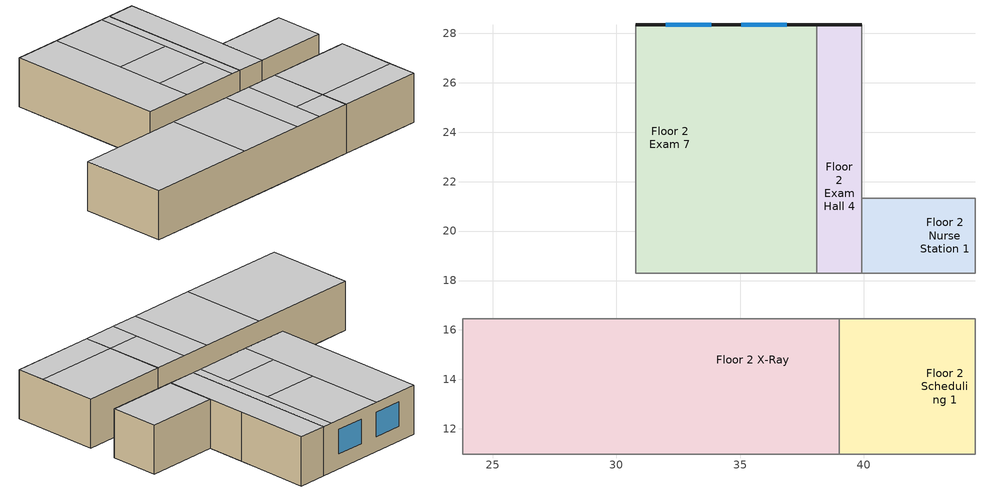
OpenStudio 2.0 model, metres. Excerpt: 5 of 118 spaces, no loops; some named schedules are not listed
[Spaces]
Floor 2 Exam 7
 floor to Floor 1 IT Room: 37.8,28.35 37.8,25.91 33.53,25.91 33.53,28.35 z3.05
 floor to Floor 1 IT Hall: 38.1,25.91 38.1,24.38 33.53,24.38 33.53,25.91 z3.05
 floor to Floor 1 Soil Hold: 38.1,28.35 38.1,25.91 37.8,25.91 37.8,28.35 z3.05
 floor to Floor 1 Lounge: 33.53,28.35 33.53,19.2 30.78,19.2 30.78,28.35 z3.05
 floor to Floor 1 Operating Room 3: 38.1,24.38 38.1,19.2 33.53,19.2 33.53,24.38 z3.05
 floor to Floor 1 Locker Room Hall: 38.1,19.2 38.1,18.29 30.78,18.29 30.78,19.2 z3.05
 wall outside: 38.1,28.35 30.78,28.35 z3.05:6.1
 wall to Floor 2 Exam Hall 5: 30.78,28.35 30.78,18.29 z3.05:6.1
 wall to Floor 2 Exam Hall 4: 38.1,18.29 38.1,28.35 z3.05:6.1
 wall to Floor 2 Work Hall: 30.78,18.29 38.1,18.29 z3.05:6.1
 window: 33.83,28.35 32,28.35 / 36.88,28.35 35.05,28.35 z3.96:5.49
 ceiling to Floor 3 Storage 2: 37.49,18.29 37.49,20.42 33.83,20.42 33.83,18.29 z6.1
 ceiling to Floor 3 Lounge: 38.1,18.29 38.1,28.35 37.49,28.35 37.49,18.29 z6.1
 ceiling to Floor 3 Lounge Toilet: 37.49,23.47 37.49,28.35 33.83,28.35 33.83,23.47 z6.1
 ceiling to Floor 3 Locker: 37.49,20.42 37.49,23.47 33.83,23.47 33.83,20.42 z6.1
 ceiling to Floor 3 Office: 33.83,18.29 33.83,28.35 30.78,28.35 30.78,18.29 z6.1
Floor 2 Nurse Station 1
 floor to Floor 1 Locker Room Hall: 42.06,19.2 42.06,18.29 39.93,18.29 39.93,19.2 z3.05
 floor to Floor 1 Operating Room 3: 42.06,21.34 42.06,19.2 39.93,19.2 39.93,21.34 z3.05
 floor to Floor 1 Sterile Hall: 44.5,21.34 44.5,18.29 42.06,18.29 42.06,21.34 z3.05
 wall to Floor 2 Exam Hall 4: 39.93,21.34 39.93,18.29 z3.05:6.1
 wall to Floor 2 Work Hall: 39.93,18.29 44.5,18.29 z3.05:6.1
 wall to Floor 2 Storage 2: 44.5,21.34 39.93,21.34 z3.05:6.1
 wall to Floor 2 Office Hall: 44.5,18.29 44.5,21.34 z3.05:6.1
 ceiling to Floor 3 Lounge: 44.5,18.29 44.5,21.34 39.93,21.34 39.93,18.29 z6.1
Floor 2 X-Ray
 floor to Floor 1 Soil: 37.49,13.11 37.49,10.97 34.75,10.97 34.75,13.11 z3.05
 floor to Floor 1 Sterile Storage: 39.01,16.46 39.01,13.11 32,13.11 32,16.46 z3.05
 floor to Floor 1 Nourishment: 29.26,16.46 29.26,10.97 27.13,10.97 27.13,16.46 z3.05
 floor to Floor 1 Clean: 32,13.11 32,10.97 29.26,10.97 29.26,13.11 z3.05
 floor to Floor 1 Humid: 32,14.94 32,13.11 29.26,13.11 29.26,14.94 z3.05
 floor to Floor 1 Dictation: 34.75,13.11 34.75,10.97 32,10.97 32,13.11 z3.05
 floor to Floor 1 Pre-Op Room 2: 27.13,16.46 27.13,10.97 23.77,10.97 23.77,16.46 z3.05
 floor to Floor 1 Clean Work: 39.01,13.11 39.01,10.97 37.49,10.97 37.49,13.11 z3.05
 floor to Floor 1 Nurse Janitor: 32,16.46 32,14.94 29.26,14.94 29.26,16.46 z3.05
 wall to Floor 2 Scheduling 1: 39.01,10.97 39.01,16.46 z3.05:6.1
 wall to Floor 2 Reception Hall: 23.77,10.97 39.01,10.97 z3.05:6.1
 wall to Floor 2 Work Hall: 39.01,16.46 23.77,16.46 z3.05:6.1
 wall to Floor 2 Scheduling 2: 23.77,16.46 23.77,10.97 z3.05:6.1
 ceiling to Floor 3 Humid: 36.88,10.97 36.88,16.46 35.05,16.46 35.05,10.97 z6.1
 ceiling to Floor 3 Treatment: 35.05,10.97 35.05,16.46 30.78,16.46 30.78,10.97 z6.1
 ceiling to Floor 3 Undeveloped 1: 30.78,10.97 30.78,16.46 23.77,16.46 23.77,10.97 z6.1
 ceiling to Floor 3 Physical Therapy Toilet: 39.01,12.8 39.01,16.46 36.88,16.46 36.88,12.8 z6.1
 ceiling to Floor 3 Dressing Room: 39.01,10.97 39.01,12.8 36.88,12.8 36.88,10.97 z6.1
Floor 2 Exam Hall 4
 floor to Floor 1 Operating Room 3: 39.93,24.38 39.93,19.2 38.1,19.2 38.1,24.38 z3.05
 floor to Floor 1 Locker Room Hall: 39.93,19.2 39.93,18.29 38.1,18.29 38.1,19.2 z3.05
 floor to Floor 1 IT Hall: 39.93,25.91 39.93,24.38 38.1,24.38 38.1,25.91 z3.05
 floor to Floor 1 Soil Hold: 39.93,28.35 39.93,25.91 38.1,25.91 38.1,28.35 z3.05
 wall outside: 39.93,28.35 38.1,28.35 z3.05:6.1
 wall to Floor 2 Exam 6: 39.93,23.77 39.93,28.35 z3.05:6.1
 wall to Floor 2 Storage 2: 39.93,21.34 39.93,23.77 z3.05:6.1
 wall to Floor 2 Work Hall: 38.1,18.29 39.93,18.29 z3.05:6.1
 ceiling to Floor 3 Lounge: 39.93,18.29 39.93,28.35 38.1,28.35 38.1,18.29 z6.1
Floor 2 Scheduling 1
 floor to Floor 1 Sterile Storage: 42.06,16.46 42.06,13.11 39.01,13.11 39.01,16.46 z3.05
 floor to Floor 1 Clean Work: 42.06,13.11 42.06,10.97 39.01,10.97 39.01,13.11 z3.05
 floor to Floor 1 Sterile Hall: 44.5,16.46 44.5,10.97 42.06,10.97 42.06,16.46 z3.05
 wall to Floor 2 Work Hall: 44.5,16.46 39.01,16.46 z3.05:6.1
 wall to Floor 2 Office Hall: 44.5,10.97 44.5,16.46 z3.05:6.1
 wall to Floor 2 Reception Hall: 39.01,10.97 44.5,10.97 z3.05:6.1
 ceiling to Floor 3 Utility: 44.5,12.8 44.5,16.46 39.01,16.46 39.01,12.8 z6.1
 ceiling to Floor 3 Storage 1: 44.5,10.97 44.5,12.8 39.01,12.8 39.01,10.97 z6.1
[Site]
Duluth International Arpt: Latitude {deg}=46.83; Longitude {deg}=-92.22; Time Zone {hr}=-6; Elevation {m}=433; Terrain=City
[Building]
90.1-2010-Outpatient-ASHRAE 169-2006-7A created: 2017-01-30 12:54:55 -0700: North Axis {deg}=0; Default Construction Set=90.1-2010 - Outpatient - ASHRAE 169-2006-7A; Standards Building Type=Outpatient
[Site:GroundTemperature:BuildingSurface]
19.527, 19.502, 19.536, 19.598, 20.002, 21.64, 22.225, 22.375, 21.449, 20.121, 19.802, 19.633
[Site:WaterMainsTemperature]
Calculation Method=Correlation; Annual Average Outdoor Air Temperature {C}=3.95; Maximum Difference In Monthly Average Outdoor Air Temperatures {deltaC}=30.8
[SizingPeriod:DesignDay] Barometric Pressure {Pa}=96230; Sky Clearness=0; Rain Indicator=0; Snow Indicator=0; Day of Month=21; Daylight Saving Time Indicator=0; Humidity Indicating Type=Wetbulb; Dry-Bulb Temperature Range Modifier Type=DefaultMultipliers
Name | Maximum Dry-Bulb Temperature {C} | Daily Dry-Bulb Temperature Range {deltaC} | Humidity Indicating Conditions at Maximum Dry-Bulb | Wind Speed {m/s} | Wind Direction {deg} | Month | Day Type | Solar Model Indicator | ASHRAE Taub | ASHRAE Taud
Duluth International Arpt Ann Htg 99.6% Condns DB | -28.6 | 0 | -28.6 | 4.6 | 310 | 1 | WinterDesignDay | ASHRAEClearSky
Duluth International Arpt Ann Clg .4% Condns DB=>MWB | 29.2 | 10.9 | 21 | 5.2 | 220 | 7 | SummerDesignDay | ASHRAETau | 0.398 | 2.218
[ClimateZones]
Climate Zone Institution Name 1=ASHRAE; Climate Zone Document Name 1=ANSI/ASHRAE Standard 169; Climate Zone Document Year 1=2006; Climate Zone Value 1=7A; Climate Zone Institution Name 2=CEC; Climate Zone Document Name 2=California Climate Zone Descriptions; Climate Zone Document Year 2=1995
[Material:NoMass] Thermal Absorptance=0.9; Solar Absorptance=0.7
Name | Roughness | Thermal Resistance {m2-K/W} | Visible Absorptance
CP02 CARPET PAD | VeryRough | 0.21648 | 0.8
Typical Insulation R-13.06 | Smooth | 2.2993 | 0.7
Typical Carpet Pad | Smooth | 0.21648 | 0.8
Typical Insulation R-13.45 | Smooth | 2.368 | 0.7
Typical Insulation R-19.72 | Smooth | 3.4722 | 0.7
Typical Insulation R-1.15 | Smooth | 0.202509 | 0.7
Typical Insulation R-1.15 1 | Smooth | 0.202527 | 0.7
[Material]
Name | Roughness | Thickness {m} | Conductivity {W/m-K} | Density {kg/m3} | Specific Heat {J/kg-K} | Thermal Absorptance | Solar Absorptance | Visible Absorptance
100mm Normalweight concrete floor | MediumSmooth | 0.1016 | 2.31 | 2322 | 832
G01 13mm gypsum board | Smooth | 0.0127 | 0.16 | 800 | 1090 | 0.9 | 0.7 | 0.5
4 in. Normalweight Concrete Floor | MediumRough | 0.1016 | 2.31 | 2322 | 832 | 0.9 | 0.7 | 0.7
25mm Stucco | Smooth | 0.0254 | 0.72 | 1856 | 840 | 0.9 | 0.7 | 0.7
5/8 in. Gypsum Board | MediumSmooth | 0.0159 | 0.16 | 800 | 1090 | 0.9 | 0.7 | 0.7
Roof Membrane | VeryRough | 0.0095 | 0.16 | 1121.29 | 1460 | 0.9 | 0.77 | 0.7
Metal Roof Surface; F08 Metal surface | Smooth | 0.0008 | 45.28 | 7824 | 500 | 0.9 | 0.7 | 0.7
6 in. Normalweight Concrete Floor | MediumRough | 0.1524 | 2.31 | 2322 | 832 | 0.9 | 0.7 | 0.7
8 in. Concrete Block Basement Wall | MediumRough | 0.2032 | 1.326 | 1842 | 912 | 0.9 | 0.7 | 0.7
G05 25mm wood | MediumSmooth | 0.0254 | 0.15 | 608 | 1630 | 0.9 | 0.5 | 0.5
Std Wood 6inch | MediumSmooth | 0.15 | 0.12 | 540 | 1210 | 0.9 | 0.7 | 0.7
[Construction]
Typical Insulated Exterior Mass Floor R-15.63: Typical Insulation R-13.06, 4 in. Normalweight Concrete Floor, Typical Carpet Pad
Typical Insulated Steel Framed Exterior Wall R-15.63: 25mm Stucco, 5/8 in. Gypsum Board, Typical Insulation R-13.45, 5/8 in. Gypsum Board
Typical IEAD Roof R-20.83: Roof Membrane, Typical Insulation R-19.72, Metal Roof Surface
Typical Interior Floor: 100mm Normalweight concrete floor, CP02 CARPET PAD
Typical Interior Wall: G01 13mm gypsum board, G01 13mm gypsum board
Typical Interior Ceiling: CP02 CARPET PAD, 100mm Normalweight concrete floor
Typical Insulated Carpeted 6in Slab Floor: 6 in. Normalweight Concrete Floor, Typical Carpet Pad
Typical Insulated Basement Mass Wall: 8 in. Concrete Block Basement Wall
U 0.42 SHGC 0.45 Dbl Ref-D Clr 6mm/13mm Arg: REF D CLEAR 6MM, ARGON 13MM, CLEAR 6MM
Typical Insulated Metal Door R-2.0: F08 Metal surface, Typical Insulation R-1.15
Typical Overhead Door R-2.0: Typical Insulation R-1.15 1
U 1.17 SHGC 0.68 Simple Glazing Skylight: U 1.17 SHGC 0.68 Simple Glazing
Typical Interior Window: Clear 3mm
Typical Interior Door; Typical Interior Partition: G05 25mm wood
InteriorFurnishings: Std Wood 6inch
[DefaultConstructionSet]
90.1-2010 - Outpatient - ASHRAE 169-2006-7A: Default Exterior Surface Constructions=Default Surface Constructions 1; Default Interior Surface Constructions=Default Surface Constructions 2; Default Ground Contact Surface Constructions=Default Surface Constructions 3; Default Exterior SubSurface Constructions=Default Sub Surface Constructions 1; Default Interior SubSurface Constructions=Default Sub Surface Constructions 2; Interior Partition Construction=Typical Interior Partition
[DefaultSurfaceConstructions]
Name | Floor Construction | Wall Construction | Roof Ceiling Construction
Default Surface Constructions 1 | Typical Insulated Exterior Mass Floor R-15.63 | Typical Insulated Steel Framed Exterior Wall R-15.63 | Typical IEAD Roof R-20.83
Default Surface Constructions 2 | Typical Interior Floor | Typical Interior Wall | Typical Interior Ceiling
Default Surface Constructions 3 | Typical Insulated Carpeted 6in Slab Floor | Typical Insulated Basement Mass Wall
[DefaultSubSurfaceConstructions]
Name | Fixed Window Construction | Operable Window Construction | Door Construction | Overhead Door Construction | Skylight Construction | Tubular Daylight Dome Construction | Tubular Daylight Diffuser Construction
Default Sub Surface Constructions 1 | U 0.42 SHGC 0.45 Dbl Ref-D Clr 6mm/13mm Arg | U 0.42 SHGC 0.45 Dbl Ref-D Clr 6mm/13mm Arg | Typical Insulated Metal Door R-2.0 | Typical Overhead Door R-2.0 | U 1.17 SHGC 0.68 Simple Glazing Skylight | Typical Interior Window | Typical Interior Window
Default Sub Surface Constructions 2 | Typical Interior Window | Typical Interior Window | Typical Interior Door
[WindowMaterial:Glazing] Optical Data Type=SpectralAverage; Infrared Transmittance at Normal Incidence=0; Front Side Infrared Hemispherical Emissivity=0.84; Conductivity {W/m-K}=0.9; Dirt Correction Factor for Solar and Visible Transmittance=1; Solar Diffusing=No
Name | Thickness {m} | Solar Transmittance at Normal Incidence | Front Side Solar Reflectance at Normal Incidence | Back Side Solar Reflectance at Normal Incidence | Visible Transmittance at Normal Incidence | Front Side Visible Reflectance at Normal Incidence | Back Side Visible Reflectance at Normal Incidence | Back Side Infrared Hemispherical Emissivity
REF D CLEAR 6MM | 0.006 | 0.429 | 0.308 | 0.379 | 0.334 | 0.453 | 0.505 | 0.82
CLEAR 6MM | 0.006 | 0.775 | 0.071 | 0.071 | 0.881 | 0.08 | 0.08 | 0.84
Clear 3mm | 0.003 | 0.837 | 0.075 | 0.075 | 0.898 | 0.081 | 0.081 | 0.84
[WindowMaterial:Gas]
ARGON 13MM: Gas Type=Argon; Thickness {m}=0.0127
[WindowMaterial:SimpleGlazingSystem]
U 1.17 SHGC 0.68 Simple Glazing: U-Factor {W/m2-K}=6.64357; Solar Heat Gain Coefficient=0.68; Visible Transmittance=0.55
[Space] Building Story=Building Story 2; Part of Total Floor Area=Yes
Name | Space Type | Thermal Zone
Floor 2 Exam 7 | Outpatient Exam | Floor 2 Exam 7 ZN
Floor 2 Scheduling 1 | Outpatient Office | Floor 2 Scheduling 1 ZN
Floor 2 Nurse Station 1 | Outpatient NurseStation | Floor 2 Nurse Station 1 ZN
Floor 2 X-Ray | Outpatient Xray | Floor 2 X-Ray ZN
Floor 2 Exam Hall 4 | Outpatient Hall | Floor 2 Exam Hall 4 ZN
[SpaceType] Standards Building Type=Outpatient
Name | Default Schedule Set | Design Specification Outdoor Air Object | Standards Space Type
Outpatient Exam | Outpatient Exam Schedule Set | Outpatient Exam Ventilation | Exam
Outpatient Hall | Outpatient Hall Schedule Set | Outpatient Hall Ventilation | Hall
Outpatient NurseStation | Outpatient NurseStation Schedule Set | Outpatient NurseStation Ventilation | NurseStation
Outpatient Office | Outpatient Office Schedule Set | Outpatient Office Ventilation | Office
Outpatient Xray | Outpatient Xray Schedule Set | Outpatient Xray Ventilation | Xray
[People:Definition] Number of People Calculation Method=People/Area; Fraction Radiant=0.3
Name | People per Space Floor Area {person/m2}
Outpatient Exam People Definition; Outpatient NurseStation People Definition; Outpatient Xray People Definition | 0.215493
Outpatient Office People Definition | 0.0538196
[People] Work Efficiency Schedule=Work Efficiency Schedule; Clothing Insulation Schedule=Clothing Schedule; Air Velocity Schedule=Air Velocity Schedule
Name | People Definition | Space or SpaceType
Outpatient Exam People | Outpatient Exam People Definition | Outpatient Exam
Outpatient NurseStation People | Outpatient NurseStation People Definition | Outpatient NurseStation
Outpatient Office People | Outpatient Office People Definition | Outpatient Office
Outpatient Xray People | Outpatient Xray People Definition | Outpatient Xray
[Lights:Definition] Design Level Calculation Method=Watts/Area; Fraction Radiant=0.7; Fraction Visible=0.2
Name | Watts per Space Floor Area {W/m2}
Outpatient Exam Lights Definition | 17.8681
Outpatient Hall Lights Definition | 8.52502
Outpatient NurseStation Lights Definition | 9.3646
Outpatient Office Lights Definition | 11.9479
Outpatient Xray Lights Definition | 14.2084
[Lights]
Name | Lights Definition | Space or SpaceType
Outpatient Exam Lights | Outpatient Exam Lights Definition | Outpatient Exam
Outpatient Hall Lights | Outpatient Hall Lights Definition | Outpatient Hall
Outpatient NurseStation Lights | Outpatient NurseStation Lights Definition | Outpatient NurseStation
Outpatient Office Lights | Outpatient Office Lights Definition | Outpatient Office
Outpatient Xray Lights | Outpatient Xray Lights Definition | Outpatient Xray
[ElectricEquipment:Definition] Design Level Calculation Method=Watts/Area; Fraction Radiant=0.5
Name | Watts per Space Floor Area {W/m2}
Outpatient Exam Elec Equip Definition; Outpatient Office Elec Equip Definition | 11.8403
Outpatient Hall Elec Equip Definition | 4.30556
Outpatient NurseStation Elec Equip Definition | 21.5278
Outpatient Xray Elec Equip Definition | 107.639
[ElectricEquipment]
Name | Electric Equipment Definition | Space or SpaceType
Outpatient Exam Elec Equip | Outpatient Exam Elec Equip Definition | Outpatient Exam
Outpatient Hall Elec Equip | Outpatient Hall Elec Equip Definition | Outpatient Hall
Outpatient NurseStation Elec Equip | Outpatient NurseStation Elec Equip Definition | Outpatient NurseStation
Outpatient Office Elec Equip | Outpatient Office Elec Equip Definition | Outpatient Office
Outpatient Xray Elec Equip | Outpatient Xray Elec Equip Definition | Outpatient Xray
[DesignSpecification:OutdoorAir] Outdoor Air Method=Sum
Name | Outdoor Air Flow per Floor Area {m3/s-m2} | Outdoor Air Flow per Person {m3/s-person}
Outpatient Exam Ventilation; Outpatient Xray Ventilation | 0.001524
Outpatient Hall Ventilation | 0.0003048
Outpatient NurseStation Ventilation; Outpatient Office Ventilation | 0.0003048 | 0.00235974
[DefaultScheduleSet] Number of People Schedule=OutPatientHealthCare BLDG_OCC_SCH; People Activity Level Schedule=OutPatientHealthCare ACTIVITY_SCH; Electric Equipment Schedule=OutPatientHealthCare BLDG_EQUIP_SCH_BASE; Infiltration Schedule=OutPatientHealthCare INFIL_SCH
Name | Lighting Schedule
Outpatient Exam Schedule Set; Outpatient Xray Schedule Set | OutPatientHealthCare BLDG_LIGHT_EXAM_SCH
Outpatient Hall Schedule Set | OutPatientHealthCare BLDG_LIGHT_CORRIDOR_SCH
Outpatient NurseStation Schedule Set | OutPatientHealthCare BLDG_LIGHT_SCH
Outpatient Office Schedule Set | OutPatientHealthCare BLDG_LIGHT_OFFICE_SCH_20102013
[ThermostatSetpoint:DualSetpoint] Heating Setpoint Temperature Schedule=OutPatientHealthCare HTGSETP_SCH_YES_OPTIMUM; Cooling Setpoint Temperature Schedule=OutPatientHealthCare CLGSETP_SCH_NO_SETBACK
Outpatient Hall Thermostat 1; Outpatient Office Thermostat 1; Outpatient Exam Thermostat 4; Outpatient NurseStation Thermostat 3; Outpatient Xray Thermostat 1
[SpaceInfiltration:DesignFlowRate] Schedule=OutPatientHealthCare INFIL_SCH; Design Flow Rate Calculation Method=Flow/ExteriorArea; Flow per Exterior Surface Area {m3/s-m2}=0.000569573; Constant Term Coefficient=0; Temperature Term Coefficient=0; Velocity Term Coefficient=0.224; Velocity Squared Term Coefficient=0
Name | Space or SpaceType
Floor 2 Exam 7 Infiltration | Floor 2 Exam 7
Floor 2 Exam Hall 4 Infiltration | Floor 2 Exam Hall 4
[InternalMass:Definition]
Internal Mass Definition 1: Construction=InteriorFurnishings; Design Level Calculation Method=SurfaceArea/Area; Surface Area per Space Floor Area=2
[InternalMass] Internal Mass Definition=Internal Mass Definition 1
Name | Space or SpaceType
Floor 2 Exam 7 Mass | Floor 2 Exam 7
Floor 2 Exam Hall 4 Mass | Floor 2 Exam Hall 4
Floor 2 Nurse Station 1 Mass | Floor 2 Nurse Station 1
Floor 2 Scheduling 1 Mass | Floor 2 Scheduling 1
Floor 2 X-Ray Mass; Floor 2 X-Ray Mass 1 | Floor 2 X-Ray
[ThermalZone] Use Ideal Air Loads=No
Name | Thermostat
Floor 2 Exam Hall 4 ZN | Outpatient Hall Thermostat 1
Floor 2 Scheduling 1 ZN | Outpatient Office Thermostat 1
Floor 2 Exam 7 ZN | Outpatient Exam Thermostat 4
Floor 2 Nurse Station 1 ZN | Outpatient NurseStation Thermostat 3
Floor 2 X-Ray ZN | Outpatient Xray Thermostat 1
[Exterior:Lights:Definition]
Name | Design Level {W}
Occ Sensing Exterior Lights Def | 8235.95
NonDimming Exterior Lights Def | 139.05
[Exterior:Lights] Control Option=AstronomicalClock
Name | Exterior Lights Definition | Schedule
Occ Sensing Exterior Lights Def | Occ Sensing Exterior Lights Def | OutPatientHealthCare Exterior_lighting_schedule_b
NonDimming Exterior Lights Def | NonDimming Exterior Lights Def | OutPatientHealthCare Exterior_lighting_schedule_a
[BuildingStory]
Building Story 2: Nominal Z Coordinate {m}=3.048
[Schedule:Ruleset]
Name | Default Day Schedule | Summer Design Day Schedule | Winter Design Day Schedule
Clothing Schedule | Clothing Schedule Default Winter Clothes
Air Velocity Schedule | Air Velocity Schedule Default
Work Efficiency Schedule | Work Efficiency Schedule Default
OutPatientHealthCare BLDG_OCC_SCH | OutPatientHealthCare BLDG_OCC_SCH Default | OutPatientHealthCare BLDG_OCC_SCH Summer Design Day | OutPatientHealthCare BLDG_OCC_SCH Winter Design Day
OutPatientHealthCare ACTIVITY_SCH | OutPatientHealthCare ACTIVITY_SCH Default | OutPatientHealthCare ACTIVITY_SCH Summer Design Day | OutPatientHealthCare ACTIVITY_SCH Winter Design Day
OutPatientHealthCare BLDG_LIGHT_SCH | OutPatientHealthCare BLDG_LIGHT_SCH Default | OutPatientHealthCare BLDG_LIGHT_SCH Summer Design Day | OutPatientHealthCare BLDG_LIGHT_SCH Winter Design Day
OutPatientHealthCare BLDG_EQUIP_SCH_BASE | OutPatientHealthCare BLDG_EQUIP_SCH_BASE Default | OutPatientHealthCare BLDG_EQUIP_SCH_BASE Summer Design Day | OutPatientHealthCare BLDG_EQUIP_SCH_BASE Winter Design Day
OutPatientHealthCare INFIL_SCH | OutPatientHealthCare INFIL_SCH Default | OutPatientHealthCare INFIL_SCH Summer Design Day | OutPatientHealthCare INFIL_SCH Winter Design Day
OutPatientHealthCare HTGSETP_SCH_YES_OPTIMUM | OutPatientHealthCare HTGSETP_SCH_YES_OPTIMUM Default | OutPatientHealthCare HTGSETP_SCH_YES_OPTIMUM Summer Design Day | OutPatientHealthCare HTGSETP_SCH_YES_OPTIMUM Winter Design Day
OutPatientHealthCare CLGSETP_SCH_NO_SETBACK | OutPatientHealthCare CLGSETP_SCH_NO_SETBACK Default | OutPatientHealthCare CLGSETP_SCH_NO_SETBACK Summer Design Day | OutPatientHealthCare CLGSETP_SCH_NO_SETBACK Winter Design Day
OutPatientHealthCare BLDG_LIGHT_EXAM_SCH | OutPatientHealthCare BLDG_LIGHT_EXAM_SCH Default | OutPatientHealthCare BLDG_LIGHT_EXAM_SCH Summer Design Day | OutPatientHealthCare BLDG_LIGHT_EXAM_SCH Winter Design Day
OutPatientHealthCare BLDG_LIGHT_CORRIDOR_SCH | OutPatientHealthCare BLDG_LIGHT_CORRIDOR_SCH Default | OutPatientHealthCare BLDG_LIGHT_CORRIDOR_SCH Summer Design Day | OutPatientHealthCare BLDG_LIGHT_CORRIDOR_SCH Winter Design Day
OutPatientHealthCare BLDG_LIGHT_OFFICE_SCH_20102013 | OutPatientHealthCare BLDG_LIGHT_OFFICE_SCH_20102013 Default | OutPatientHealthCare BLDG_LIGHT_OFFICE_SCH_20102013 Summer Design Day | OutPatientHealthCare BLDG_LIGHT_OFFICE_SCH_20102013 Winter Design Day
OutPatientHealthCare Exterior_lighting_schedule_b | OutPatientHealthCare Exterior_lighting_schedule_b Default | OutPatientHealthCare Exterior_lighting_schedule_b Summer Design Day | OutPatientHealthCare Exterior_lighting_schedule_b Winter Design Day
OutPatientHealthCare Exterior_lighting_schedule_a | OutPatientHealthCare Exterior_lighting_schedule_a Default | OutPatientHealthCare Exterior_lighting_schedule_a Summer Design Day | OutPatientHealthCare Exterior_lighting_schedule_a Winter Design Day
[Schedule:Day]
OutPatientHealthCare BLDG_OCC_SCH Default: 8, 0, 0, 17, 0, 0.05, 24, 0, 0
OutPatientHealthCare BLDG_OCC_SCH Summer Design Day: 4, 0, 0.05, 6, 0, 0.2, 7, 0, 0.5, 18, 0, 0.9, 20, 0, 0.5, 22, 0, 0.2, 24, 0, 0.05
OutPatientHealthCare BLDG_OCC_SCH Winter Design Day: 7, 0, 0.05, 9, 0, 0.2, 15, 0, 0.3, 20, 0, 0.2, 24, 0, 0.05
OutPatientHealthCare INFIL_SCH Default: 24, 0, 0.25
OutPatientHealthCare INFIL_SCH Winter Design Day; OutPatientHealthCare INFIL_SCH Summer Design Day: 24, 0, 1
OutPatientHealthCare HTGSETP_SCH_YES_OPTIMUM Default: 24, 0, 18.3
OutPatientHealthCare HTGSETP_SCH_YES_OPTIMUM Summer Design Day: 5, 0, 18.3, 18, 0, 21.1, 24, 0, 18.3
OutPatientHealthCare HTGSETP_SCH_YES_OPTIMUM Winter Design Day: 7, 0, 18.3, 15, 0, 21.1, 24, 0, 18.3
OutPatientHealthCare CLGSETP_SCH_NO_SETBACK Default: 24, 0, 22.2
OutPatientHealthCare CLGSETP_SCH_NO_SETBACK Summer Design Day: 5, 0, 25, 18, 0, 22.2, 24, 0, 25
OutPatientHealthCare CLGSETP_SCH_NO_SETBACK Winter Design Day: 7, 0, 25, 15, 0, 22.2, 24, 0, 25
OutPatientHealthCare Exterior_lighting_schedule_b Default; OutPatientHealthCare Exterior_lighting_schedule_b Winter Design Day; OutPatientHealthCare Exterior_lighting_schedule_b Summer Design Day: 6, 0, 0.7, 24, 0, 1
OutPatientHealthCare Exterior_lighting_schedule_a Default; OutPatientHealthCare Exterior_lighting_schedule_a Winter Design Day; OutPatientHealthCare Exterior_lighting_schedule_a Summer Design Day: 6, 0, 0, 24, 0, 1
[Schedule:Rule] Date Specification Type=DateRange; Start Month=1; Start Day=1; End Month=12; End Day=31
Name | Schedule Ruleset | Rule Order | Day Schedule | Apply Monday | Apply Tuesday | Apply Wednesday | Apply Thursday | Apply Friday | Apply Saturday
Schedule Rule 2 | OutPatientHealthCare BLDG_OCC_SCH | 1 | OutPatientHealthCare BLDG_OCC_SCH SmrDsn|Wkdy Day | Yes | Yes | Yes | Yes | Yes
Schedule Rule 8 | OutPatientHealthCare INFIL_SCH | 0 | OutPatientHealthCare INFIL_SCH Default|Sat|Wkdy Day | Yes | Yes | Yes | Yes | Yes | Yes
Schedule Rule 9 | OutPatientHealthCare HTGSETP_SCH_YES_OPTIMUM | 1 | OutPatientHealthCare HTGSETP_SCH_YES_OPTIMUM Sat Day |  |  |  |  |  | Yes
Schedule Rule 10 | OutPatientHealthCare HTGSETP_SCH_YES_OPTIMUM | 0 | OutPatientHealthCare HTGSETP_SCH_YES_OPTIMUM Wkdy Day | Yes | Yes | Yes | Yes | Yes
Schedule Rule 11 | OutPatientHealthCare CLGSETP_SCH_NO_SETBACK | 0 | OutPatientHealthCare CLGSETP_SCH_NO_SETBACK Default|Wkdy Day | Yes | Yes | Yes | Yes | Yes
